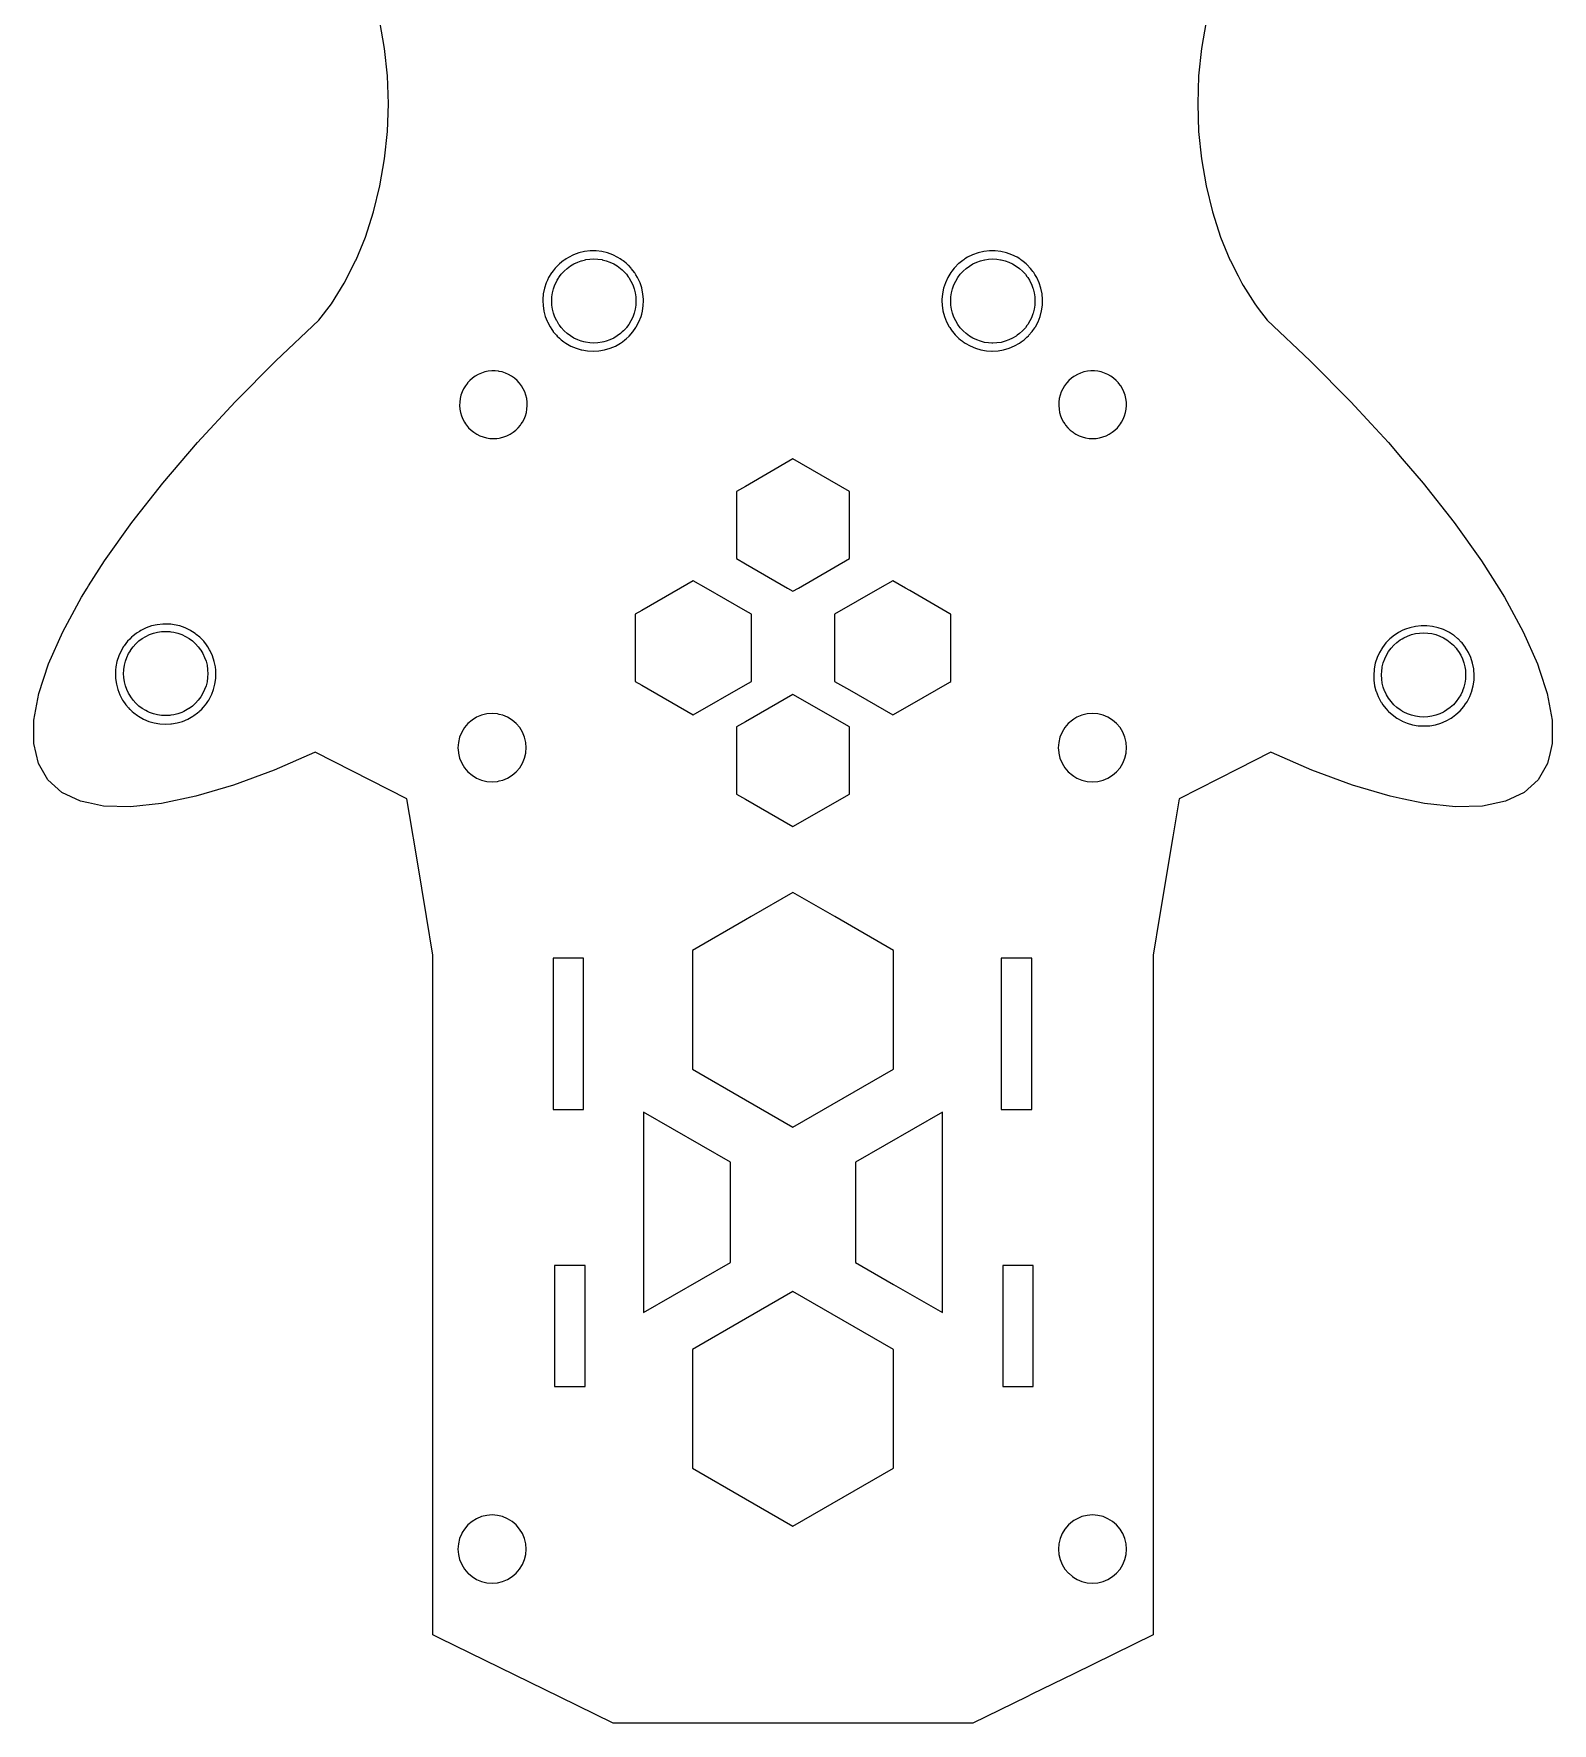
# Model space of a CAD drawing. Header units: millimetres. Extents: x 1 to 77, y 1 to 170.
# Drawn here: x 1 to 76.7, y 1.2 to 85.5 of the extents above; entities that cross this region are included whole.
import ezdxf

# ---------------------------------------------------------------- set-up
doc = ezdxf.new("R2010")
doc.units = ezdxf.units.MM

msp = doc.modelspace()

# ---------------------------------------------------------------- linework, layer by layer
msp.add_lwpolyline([(59.481, 86.089), (59.249, 84.747), (59.11, 83.377), (59.063, 81.995), (59.11, 80.611), (59.249, 79.241), (59.481, 77.899), (59.802, 76.595), (60.209, 75.343), (60.675, 74.213), (60.699, 74.156), (61.08, 73.411), (61.268, 73.044), (61.339, 72.93), (61.907, 72.019), (62.085, 71.783), (62.526, 71.202), (64.67, 69.175), (66.698, 67.128), (67.722, 66.022), (68.584, 65.089), (69.272, 64.286), (70.31, 63.073), (71.86, 61.105), (73.218, 59.199), (74.085, 57.829), (74.371, 57.376), (75.308, 55.655), (76.019, 54.048), (76.123, 53.734), (76.5, 52.575), (76.744, 51.248), (76.75, 50.079), (76.647, 49.637), (76.516, 49.083), (76.046, 48.265), (75.344, 47.634), (74.417, 47.199), (73.274, 46.961), (71.925, 46.925), (70.383, 47.088), (69.272, 47.322), (68.665, 47.45), (66.787, 48.01), (64.764, 48.759), (62.741, 49.637), (62.708, 49.652), (62.68, 49.637), (61.08, 48.821), (58.137, 47.319), (57.821, 45.422), (57.159, 41.446), (56.84, 39.529), (56.84, 5.617), (52.888, 3.685), (50.791, 2.66), (50.546, 2.54), (47.84, 1.217), (29.91, 1.217), (27.229, 2.529), (21.277, 5.439), (20.91, 5.617), (20.91, 39.529), (20.592, 41.446), (20.119, 44.277), (19.742, 46.543), (19.614, 47.319), (15.069, 49.637), (15.043, 49.652), (15.01, 49.637), (12.987, 48.759), (10.965, 48.01), (9.085, 47.45), (7.367, 47.088), (5.825, 46.925), (4.476, 46.961), (3.736, 47.115), (3.333, 47.199), (2.406, 47.634), (1.705, 48.265), (1.233, 49.083), (1, 50.079), (1.005, 51.248), (1.25, 52.575), (1.729, 54.048), (2.442, 55.655), (3.379, 57.376), (3.666, 57.829), (3.736, 57.941), (4.532, 59.199), (5.89, 61.105), (7.44, 63.073), (9.165, 65.089), (11.052, 67.128), (13.08, 69.175), (15.225, 71.202), (15.845, 72.019), (16.484, 73.044), (17.052, 74.156), (17.075, 74.213), (17.542, 75.343), (17.949, 76.595), (18.27, 77.899), (18.502, 79.241), (18.642, 80.611), (18.688, 81.995), (18.642, 83.377), (18.502, 84.747), (18.27, 86.089)])
msp.add_lwpolyline([(59.481, 86.089), (59.249, 84.747), (59.11, 83.377), (59.063, 81.995), (59.11, 80.611), (59.249, 79.241), (59.481, 77.899), (59.802, 76.595), (60.209, 75.343), (60.675, 74.213), (60.699, 74.156), (61.08, 73.411), (61.268, 73.044), (61.339, 72.93), (61.907, 72.019), (62.085, 71.783), (62.526, 71.202), (64.67, 69.175), (66.698, 67.128), (67.722, 66.022), (68.584, 65.089), (69.272, 64.286), (70.31, 63.073), (71.86, 61.105), (73.218, 59.199), (74.085, 57.829), (74.371, 57.376), (75.308, 55.655), (76.019, 54.048), (76.123, 53.734), (76.5, 52.575), (76.744, 51.248), (76.75, 50.079), (76.647, 49.637), (76.516, 49.083), (76.046, 48.265), (75.344, 47.634), (74.417, 47.199), (73.274, 46.961), (71.925, 46.925), (70.383, 47.088), (69.272, 47.322), (68.665, 47.45), (66.787, 48.01), (64.764, 48.759), (62.741, 49.637), (62.708, 49.652), (62.68, 49.637), (61.08, 48.821), (58.137, 47.319), (57.821, 45.422), (57.159, 41.446), (56.84, 39.529), (56.84, 5.617), (52.888, 3.685), (50.791, 2.66), (50.546, 2.54), (47.84, 1.217), (29.91, 1.217), (27.229, 2.529), (21.277, 5.439), (20.91, 5.617), (20.91, 39.529), (20.592, 41.446), (20.119, 44.277), (19.742, 46.543), (19.614, 47.319), (15.069, 49.637), (15.043, 49.652), (15.01, 49.637), (12.987, 48.759), (10.965, 48.01), (9.085, 47.45), (7.367, 47.088), (5.825, 46.925), (4.476, 46.961), (3.736, 47.115), (3.333, 47.199), (2.406, 47.634), (1.705, 48.265), (1.233, 49.083), (1, 50.079), (1.005, 51.248), (1.25, 52.575), (1.729, 54.048), (2.442, 55.655), (3.379, 57.376), (3.666, 57.829), (3.736, 57.941), (4.532, 59.199), (5.89, 61.105), (7.44, 63.073), (9.165, 65.089), (11.052, 67.128), (13.08, 69.175), (15.225, 71.202), (15.845, 72.019), (16.484, 73.044), (17.052, 74.156), (17.075, 74.213), (17.542, 75.343), (17.949, 76.595), (18.27, 77.899), (18.502, 79.241), (18.642, 80.611), (18.688, 81.995), (18.642, 83.377), (18.502, 84.747), (18.27, 86.089)])
for points in [[(26.84, 73.572), (26.833, 73.562), (26.684, 73.317), (26.627, 73.189), (26.566, 73.058), (26.478, 72.785), (26.42, 72.505), (26.396, 72.222), (26.398, 72.165), (26.405, 71.935), (26.444, 71.652), (26.518, 71.377), (26.61, 71.141), (26.622, 71.111), (26.755, 70.857), (26.84, 70.733), (26.914, 70.626), (26.917, 70.622), (27.072, 70.444), (27.105, 70.405), (27.229, 70.292), (27.248, 70.274), (27.315, 70.212), (27.445, 70.119), (27.448, 70.117), (27.548, 70.044), (27.798, 69.905), (28.062, 69.792), (28.312, 69.719), (28.336, 69.712), (28.62, 69.664), (28.906, 69.648), (29.192, 69.664), (29.475, 69.712), (29.751, 69.792), (30.014, 69.905), (30.262, 70.044), (30.277, 70.055), (30.362, 70.117), (30.494, 70.212), (30.546, 70.259), (30.706, 70.405), (30.893, 70.622), (31.04, 70.835), (31.056, 70.857), (31.189, 71.111), (31.293, 71.377), (31.326, 71.497), (31.365, 71.652), (31.407, 71.935), (31.414, 72.165), (31.415, 72.222), (31.39, 72.505), (31.332, 72.785), (31.326, 72.81), (31.246, 73.058), (31.126, 73.317), (31.04, 73.46), (30.978, 73.562), (30.971, 73.571), (30.824, 73.761), (30.803, 73.789), (30.678, 73.917), (30.654, 73.94), (30.603, 73.994), (30.546, 74.039), (30.466, 74.106), (30.402, 74.158), (30.382, 74.174), (30.36, 74.188), (30.319, 74.213), (30.255, 74.255), (30.14, 74.329), (29.881, 74.454), (29.613, 74.551), (29.333, 74.615), (29.049, 74.649), (28.762, 74.649), (28.478, 74.615), (28.197, 74.551), (27.927, 74.454), (27.671, 74.329), (27.557, 74.255), (27.49, 74.213), (27.43, 74.174), (27.229, 74.01), (27.208, 73.994), (27.008, 73.789), (26.907, 73.659)], [(26.84, 73.572), (26.833, 73.562), (26.684, 73.317), (26.627, 73.189), (26.566, 73.058), (26.478, 72.785), (26.42, 72.505), (26.396, 72.222), (26.398, 72.165), (26.405, 71.935), (26.444, 71.652), (26.518, 71.377), (26.61, 71.141), (26.622, 71.111), (26.755, 70.857), (26.84, 70.733), (26.914, 70.626), (26.917, 70.622), (27.072, 70.444), (27.105, 70.405), (27.229, 70.292), (27.248, 70.274), (27.315, 70.212), (27.445, 70.119), (27.448, 70.117), (27.548, 70.044), (27.798, 69.905), (28.062, 69.792), (28.312, 69.719), (28.336, 69.712), (28.62, 69.664), (28.906, 69.648), (29.192, 69.664), (29.475, 69.712), (29.751, 69.792), (30.014, 69.905), (30.262, 70.044), (30.277, 70.055), (30.362, 70.117), (30.494, 70.212), (30.546, 70.259), (30.706, 70.405), (30.893, 70.622), (31.04, 70.835), (31.056, 70.857), (31.189, 71.111), (31.293, 71.377), (31.326, 71.497), (31.365, 71.652), (31.407, 71.935), (31.414, 72.165), (31.415, 72.222), (31.39, 72.505), (31.332, 72.785), (31.326, 72.81), (31.246, 73.058), (31.126, 73.317), (31.04, 73.46), (30.978, 73.562), (30.971, 73.571), (30.824, 73.761), (30.803, 73.789), (30.678, 73.917), (30.654, 73.94), (30.603, 73.994), (30.546, 74.039), (30.466, 74.106), (30.402, 74.158), (30.382, 74.174), (30.36, 74.188), (30.319, 74.213), (30.255, 74.255), (30.14, 74.329), (29.881, 74.454), (29.613, 74.551), (29.333, 74.615), (29.049, 74.649), (28.762, 74.649), (28.478, 74.615), (28.197, 74.551), (27.927, 74.454), (27.671, 74.329), (27.557, 74.255), (27.49, 74.213), (27.43, 74.174), (27.229, 74.01), (27.208, 73.994), (27.008, 73.789), (26.907, 73.659)], [(27.194, 73.323), (27.229, 73.368), (27.317, 73.488), (27.455, 73.641), (27.608, 73.779), (27.773, 73.901), (27.949, 74.007), (28.135, 74.096), (28.312, 74.158), (28.33, 74.164), (28.523, 74.213), (28.53, 74.216), (28.733, 74.246), (28.94, 74.255), (29.145, 74.246), (29.349, 74.216), (29.358, 74.213), (29.551, 74.164), (29.744, 74.096), (29.93, 74.007), (30.107, 73.901), (30.109, 73.9), (30.271, 73.779), (30.36, 73.699), (30.424, 73.641), (30.46, 73.601), (30.546, 73.506), (30.564, 73.488), (30.657, 73.361), (30.686, 73.323), (30.792, 73.145), (30.881, 72.959), (30.949, 72.765), (31, 72.566), (31.031, 72.361), (31.039, 72.165), (31.04, 72.155), (31.031, 71.949), (31, 71.745), (30.949, 71.545), (30.881, 71.352), (30.792, 71.166), (30.686, 70.988), (30.564, 70.823), (30.546, 70.805), (30.424, 70.67), (30.36, 70.612), (30.271, 70.532), (30.107, 70.41), (29.93, 70.303), (29.744, 70.215), (29.551, 70.145), (29.438, 70.117), (29.349, 70.095), (29.145, 70.065), (28.94, 70.055), (28.733, 70.065), (28.53, 70.095), (28.441, 70.117), (28.33, 70.145), (28.312, 70.151), (28.135, 70.215), (27.949, 70.303), (27.773, 70.41), (27.608, 70.532), (27.455, 70.67), (27.317, 70.823), (27.229, 70.943), (27.194, 70.988), (27.102, 71.141), (27.088, 71.166), (27, 71.352), (26.93, 71.545), (26.88, 71.745), (26.85, 71.949), (26.84, 72.155), (26.84, 72.165), (26.843, 72.219), (26.85, 72.361), (26.88, 72.566), (26.93, 72.765), (27, 72.959), (27.088, 73.145), (27.114, 73.189), (27.172, 73.285)], [(27.194, 73.323), (27.229, 73.368), (27.317, 73.488), (27.455, 73.641), (27.608, 73.779), (27.773, 73.901), (27.949, 74.007), (28.135, 74.096), (28.312, 74.158), (28.33, 74.164), (28.523, 74.213), (28.53, 74.216), (28.733, 74.246), (28.94, 74.255), (29.145, 74.246), (29.349, 74.216), (29.358, 74.213), (29.551, 74.164), (29.744, 74.096), (29.93, 74.007), (30.107, 73.901), (30.109, 73.9), (30.271, 73.779), (30.36, 73.699), (30.424, 73.641), (30.46, 73.601), (30.546, 73.506), (30.564, 73.488), (30.657, 73.361), (30.686, 73.323), (30.792, 73.145), (30.881, 72.959), (30.949, 72.765), (31, 72.566), (31.031, 72.361), (31.039, 72.165), (31.04, 72.155), (31.031, 71.949), (31, 71.745), (30.949, 71.545), (30.881, 71.352), (30.792, 71.166), (30.686, 70.988), (30.564, 70.823), (30.546, 70.805), (30.424, 70.67), (30.36, 70.612), (30.271, 70.532), (30.107, 70.41), (29.93, 70.303), (29.744, 70.215), (29.551, 70.145), (29.438, 70.117), (29.349, 70.095), (29.145, 70.065), (28.94, 70.055), (28.733, 70.065), (28.53, 70.095), (28.441, 70.117), (28.33, 70.145), (28.312, 70.151), (28.135, 70.215), (27.949, 70.303), (27.773, 70.41), (27.608, 70.532), (27.455, 70.67), (27.317, 70.823), (27.229, 70.943), (27.194, 70.988), (27.102, 71.141), (27.088, 71.166), (27, 71.352), (26.93, 71.545), (26.88, 71.745), (26.85, 71.949), (26.84, 72.155), (26.84, 72.165), (26.843, 72.219), (26.85, 72.361), (26.88, 72.566), (26.93, 72.765), (27, 72.959), (27.088, 73.145), (27.114, 73.189), (27.172, 73.285)], [(50.943, 73.477), (50.888, 73.568), (50.873, 73.587), (50.84, 73.63), (50.791, 73.695), (50.723, 73.78), (50.713, 73.794), (50.553, 73.958), (50.546, 73.966), (50.513, 73.999), (50.36, 74.123), (50.292, 74.18), (50.24, 74.213), (50.183, 74.25), (50.05, 74.334), (49.793, 74.461), (49.523, 74.556), (49.244, 74.621), (48.959, 74.654), (48.672, 74.654), (48.387, 74.621), (48.109, 74.556), (47.838, 74.461), (47.581, 74.334), (47.45, 74.25), (47.392, 74.213), (47.34, 74.18), (47.144, 74.021), (47.118, 73.999), (46.966, 73.843), (46.918, 73.794), (46.801, 73.644), (46.744, 73.569), (46.743, 73.568), (46.693, 73.485), (46.596, 73.324), (46.476, 73.063), (46.388, 72.792), (46.33, 72.511), (46.305, 72.227), (46.308, 72.165), (46.314, 71.942), (46.354, 71.658), (46.427, 71.382), (46.531, 71.116), (46.664, 70.863), (46.693, 70.823), (46.743, 70.75), (46.744, 70.748), (46.816, 70.642), (46.827, 70.627), (46.972, 70.462), (47.015, 70.411), (47.155, 70.284), (47.225, 70.218), (47.331, 70.142), (47.366, 70.117), (47.458, 70.05), (47.708, 69.911), (47.972, 69.799), (48.247, 69.719), (48.529, 69.669), (48.792, 69.654), (48.816, 69.653), (49.103, 69.669), (49.383, 69.719), (49.659, 69.799), (49.924, 69.911), (50.173, 70.05), (50.265, 70.117), (50.405, 70.218), (50.546, 70.347), (50.616, 70.411), (50.645, 70.444), (50.791, 70.61), (50.804, 70.627), (50.84, 70.68), (50.936, 70.82), (50.943, 70.83), (50.965, 70.863), (51.1, 71.116), (51.204, 71.382), (51.277, 71.658), (51.317, 71.942), (51.323, 72.165), (51.326, 72.227), (51.302, 72.511), (51.244, 72.792), (51.156, 73.063), (51.036, 73.324)], [(50.943, 73.477), (50.888, 73.568), (50.873, 73.587), (50.84, 73.63), (50.791, 73.695), (50.723, 73.78), (50.713, 73.794), (50.553, 73.958), (50.546, 73.966), (50.513, 73.999), (50.36, 74.123), (50.292, 74.18), (50.24, 74.213), (50.183, 74.25), (50.05, 74.334), (49.793, 74.461), (49.523, 74.556), (49.244, 74.621), (48.959, 74.654), (48.672, 74.654), (48.387, 74.621), (48.109, 74.556), (47.838, 74.461), (47.581, 74.334), (47.45, 74.25), (47.392, 74.213), (47.34, 74.18), (47.144, 74.021), (47.118, 73.999), (46.966, 73.843), (46.918, 73.794), (46.801, 73.644), (46.744, 73.569), (46.743, 73.568), (46.693, 73.485), (46.596, 73.324), (46.476, 73.063), (46.388, 72.792), (46.33, 72.511), (46.305, 72.227), (46.308, 72.165), (46.314, 71.942), (46.354, 71.658), (46.427, 71.382), (46.531, 71.116), (46.664, 70.863), (46.693, 70.823), (46.743, 70.75), (46.744, 70.748), (46.816, 70.642), (46.827, 70.627), (46.972, 70.462), (47.015, 70.411), (47.155, 70.284), (47.225, 70.218), (47.331, 70.142), (47.366, 70.117), (47.458, 70.05), (47.708, 69.911), (47.972, 69.799), (48.247, 69.719), (48.529, 69.669), (48.792, 69.654), (48.816, 69.653), (49.103, 69.669), (49.383, 69.719), (49.659, 69.799), (49.924, 69.911), (50.173, 70.05), (50.265, 70.117), (50.405, 70.218), (50.546, 70.347), (50.616, 70.411), (50.645, 70.444), (50.791, 70.61), (50.804, 70.627), (50.84, 70.68), (50.936, 70.82), (50.943, 70.83), (50.965, 70.863), (51.1, 71.116), (51.204, 71.382), (51.277, 71.658), (51.317, 71.942), (51.323, 72.165), (51.326, 72.227), (51.302, 72.511), (51.244, 72.792), (51.156, 73.063), (51.036, 73.324)], [(50.934, 72.356), (50.942, 72.165), (50.943, 72.15), (50.934, 71.946), (50.903, 71.742), (50.852, 71.541), (50.84, 71.505), (50.791, 71.367), (50.783, 71.348), (50.695, 71.161), (50.589, 70.984), (50.546, 70.926), (50.466, 70.819), (50.327, 70.666), (50.175, 70.528), (50.064, 70.444), (50.011, 70.404), (49.833, 70.298), (49.646, 70.211), (49.454, 70.141), (49.357, 70.117), (49.252, 70.091), (49.048, 70.061), (48.843, 70.05), (48.792, 70.052), (48.636, 70.061), (48.432, 70.091), (48.329, 70.117), (48.233, 70.141), (48.039, 70.211), (47.853, 70.298), (47.676, 70.404), (47.511, 70.528), (47.358, 70.666), (47.22, 70.819), (47.097, 70.984), (46.991, 71.161), (46.903, 71.348), (46.834, 71.541), (46.783, 71.742), (46.753, 71.946), (46.744, 72.129), (46.743, 72.15), (46.743, 72.165), (46.744, 72.171), (46.753, 72.356), (46.783, 72.561), (46.834, 72.76), (46.903, 72.955), (46.991, 73.141), (47.097, 73.317), (47.22, 73.484), (47.358, 73.635), (47.511, 73.775), (47.676, 73.896), (47.853, 74.002), (48.039, 74.09), (48.233, 74.161), (48.432, 74.21), (48.453, 74.213), (48.636, 74.24), (48.843, 74.25), (49.048, 74.24), (49.233, 74.213), (49.252, 74.21), (49.454, 74.161), (49.646, 74.09), (49.833, 74.002), (50.011, 73.896), (50.175, 73.775), (50.327, 73.635), (50.466, 73.484), (50.546, 73.375), (50.589, 73.317), (50.666, 73.189), (50.695, 73.141), (50.783, 72.955), (50.791, 72.935), (50.84, 72.796), (50.852, 72.76), (50.903, 72.561)], [(50.934, 72.356), (50.942, 72.165), (50.943, 72.15), (50.934, 71.946), (50.903, 71.742), (50.852, 71.541), (50.84, 71.505), (50.791, 71.367), (50.783, 71.348), (50.695, 71.161), (50.589, 70.984), (50.546, 70.926), (50.466, 70.819), (50.327, 70.666), (50.175, 70.528), (50.064, 70.444), (50.011, 70.404), (49.833, 70.298), (49.646, 70.211), (49.454, 70.141), (49.357, 70.117), (49.252, 70.091), (49.048, 70.061), (48.843, 70.05), (48.792, 70.052), (48.636, 70.061), (48.432, 70.091), (48.329, 70.117), (48.233, 70.141), (48.039, 70.211), (47.853, 70.298), (47.676, 70.404), (47.511, 70.528), (47.358, 70.666), (47.22, 70.819), (47.097, 70.984), (46.991, 71.161), (46.903, 71.348), (46.834, 71.541), (46.783, 71.742), (46.753, 71.946), (46.744, 72.129), (46.743, 72.15), (46.743, 72.165), (46.744, 72.171), (46.753, 72.356), (46.783, 72.561), (46.834, 72.76), (46.903, 72.955), (46.991, 73.141), (47.097, 73.317), (47.22, 73.484), (47.358, 73.635), (47.511, 73.775), (47.676, 73.896), (47.853, 74.002), (48.039, 74.09), (48.233, 74.161), (48.432, 74.21), (48.453, 74.213), (48.636, 74.24), (48.843, 74.25), (49.048, 74.24), (49.233, 74.213), (49.252, 74.21), (49.454, 74.161), (49.646, 74.09), (49.833, 74.002), (50.011, 73.896), (50.175, 73.775), (50.327, 73.635), (50.466, 73.484), (50.546, 73.375), (50.589, 73.317), (50.666, 73.189), (50.695, 73.141), (50.783, 72.955), (50.791, 72.935), (50.84, 72.796), (50.852, 72.76), (50.903, 72.561)], [(24.36, 68.613), (24.216, 68.641), (24.19, 68.647), (24.016, 68.665), (23.843, 68.665), (23.671, 68.647), (23.5, 68.613), (23.334, 68.559), (23.174, 68.49), (23.024, 68.404), (22.882, 68.304), (22.751, 68.188), (22.641, 68.069), (22.634, 68.061), (22.53, 67.922), (22.44, 67.773), (22.366, 67.615), (22.309, 67.451), (22.269, 67.283), (22.247, 67.109), (22.242, 66.937), (22.255, 66.762), (22.287, 66.591), (22.335, 66.424), (22.401, 66.263), (22.483, 66.11), (22.543, 66.022), (22.581, 65.967), (22.691, 65.833), (22.815, 65.712), (22.953, 65.603), (23.099, 65.51), (23.254, 65.432), (23.417, 65.371), (23.585, 65.326), (23.756, 65.301), (23.93, 65.291), (24.105, 65.301), (24.216, 65.318), (24.276, 65.326), (24.444, 65.371), (24.606, 65.432), (24.762, 65.51), (24.908, 65.603), (25.044, 65.712), (25.169, 65.833), (25.28, 65.967), (25.317, 66.022), (25.378, 66.11), (25.459, 66.263), (25.525, 66.424), (25.574, 66.591), (25.604, 66.762), (25.618, 66.937), (25.614, 67.109), (25.592, 67.283), (25.552, 67.451), (25.494, 67.615), (25.421, 67.773), (25.331, 67.922), (25.226, 68.061), (25.219, 68.069), (25.108, 68.188), (24.978, 68.304), (24.836, 68.404), (24.685, 68.49), (24.526, 68.559)], [(24.36, 68.613), (24.216, 68.641), (24.19, 68.647), (24.016, 68.665), (23.843, 68.665), (23.671, 68.647), (23.5, 68.613), (23.334, 68.559), (23.174, 68.49), (23.024, 68.404), (22.882, 68.304), (22.751, 68.188), (22.641, 68.069), (22.634, 68.061), (22.53, 67.922), (22.44, 67.773), (22.366, 67.615), (22.309, 67.451), (22.269, 67.283), (22.247, 67.109), (22.242, 66.937), (22.255, 66.762), (22.287, 66.591), (22.335, 66.424), (22.401, 66.263), (22.483, 66.11), (22.543, 66.022), (22.581, 65.967), (22.691, 65.833), (22.815, 65.712), (22.953, 65.603), (23.099, 65.51), (23.254, 65.432), (23.417, 65.371), (23.585, 65.326), (23.756, 65.301), (23.93, 65.291), (24.105, 65.301), (24.216, 65.318), (24.276, 65.326), (24.444, 65.371), (24.606, 65.432), (24.762, 65.51), (24.908, 65.603), (25.044, 65.712), (25.169, 65.833), (25.28, 65.967), (25.317, 66.022), (25.378, 66.11), (25.459, 66.263), (25.525, 66.424), (25.574, 66.591), (25.604, 66.762), (25.618, 66.937), (25.614, 67.109), (25.592, 67.283), (25.552, 67.451), (25.494, 67.615), (25.421, 67.773), (25.331, 67.922), (25.226, 68.061), (25.219, 68.069), (25.108, 68.188), (24.978, 68.304), (24.836, 68.404), (24.685, 68.49), (24.526, 68.559)], [(53.391, 68.613), (53.225, 68.559), (53.065, 68.49), (52.915, 68.404), (52.888, 68.385), (52.773, 68.304), (52.643, 68.188), (52.531, 68.069), (52.524, 68.061), (52.421, 67.922), (52.331, 67.773), (52.257, 67.615), (52.2, 67.451), (52.16, 67.283), (52.137, 67.109), (52.132, 66.937), (52.146, 66.762), (52.178, 66.591), (52.226, 66.424), (52.292, 66.263), (52.372, 66.11), (52.433, 66.022), (52.47, 65.967), (52.582, 65.833), (52.706, 65.712), (52.844, 65.603), (52.888, 65.575), (52.988, 65.51), (53.145, 65.432), (53.306, 65.371), (53.475, 65.326), (53.647, 65.301), (53.821, 65.291), (53.994, 65.301), (54.167, 65.326), (54.335, 65.371), (54.497, 65.432), (54.652, 65.51), (54.799, 65.603), (54.936, 65.712), (55.059, 65.833), (55.171, 65.967), (55.208, 66.022), (55.268, 66.11), (55.35, 66.263), (55.416, 66.424), (55.465, 66.591), (55.495, 66.762), (55.509, 66.937), (55.505, 67.109), (55.482, 67.283), (55.443, 67.451), (55.385, 67.615), (55.31, 67.773), (55.222, 67.922), (55.117, 68.061), (55.109, 68.069), (54.999, 68.188), (54.869, 68.304), (54.727, 68.404), (54.576, 68.49), (54.416, 68.559), (54.251, 68.613), (54.081, 68.647), (53.908, 68.665), (53.734, 68.665), (53.561, 68.647)], [(53.391, 68.613), (53.225, 68.559), (53.065, 68.49), (52.915, 68.404), (52.888, 68.385), (52.773, 68.304), (52.643, 68.188), (52.531, 68.069), (52.524, 68.061), (52.421, 67.922), (52.331, 67.773), (52.257, 67.615), (52.2, 67.451), (52.16, 67.283), (52.137, 67.109), (52.132, 66.937), (52.146, 66.762), (52.178, 66.591), (52.226, 66.424), (52.292, 66.263), (52.372, 66.11), (52.433, 66.022), (52.47, 65.967), (52.582, 65.833), (52.706, 65.712), (52.844, 65.603), (52.888, 65.575), (52.988, 65.51), (53.145, 65.432), (53.306, 65.371), (53.475, 65.326), (53.647, 65.301), (53.821, 65.291), (53.994, 65.301), (54.167, 65.326), (54.335, 65.371), (54.497, 65.432), (54.652, 65.51), (54.799, 65.603), (54.936, 65.712), (55.059, 65.833), (55.171, 65.967), (55.208, 66.022), (55.268, 66.11), (55.35, 66.263), (55.416, 66.424), (55.465, 66.591), (55.495, 66.762), (55.509, 66.937), (55.505, 67.109), (55.482, 67.283), (55.443, 67.451), (55.385, 67.615), (55.31, 67.773), (55.222, 67.922), (55.117, 68.061), (55.109, 68.069), (54.999, 68.188), (54.869, 68.304), (54.727, 68.404), (54.576, 68.49), (54.416, 68.559), (54.251, 68.613), (54.081, 68.647), (53.908, 68.665), (53.734, 68.665), (53.561, 68.647)], [(36.504, 59.043), (38.607, 57.829), (38.874, 57.675), (39.143, 57.829), (41.693, 59.301), (41.693, 62.647), (38.874, 64.273), (36.504, 62.905), (36.056, 62.647), (36.056, 59.301)], [(36.504, 59.043), (38.607, 57.829), (38.874, 57.675), (39.143, 57.829), (41.693, 59.301), (41.693, 62.647), (38.874, 64.273), (36.504, 62.905), (36.056, 62.647), (36.056, 59.301)], [(36.799, 56.525), (36.504, 56.695), (34.538, 57.829), (33.901, 58.197), (33.263, 57.829), (31.326, 56.71), (31.003, 56.525), (31.003, 53.18), (31.326, 52.994), (33.901, 51.507), (36.504, 53.009), (36.799, 53.18)], [(36.799, 56.525), (36.504, 56.695), (34.538, 57.829), (33.901, 58.197), (33.263, 57.829), (31.326, 56.71), (31.003, 56.525), (31.003, 53.18), (31.326, 52.994), (33.901, 51.507), (36.504, 53.009), (36.799, 53.18)], [(44.697, 51.995), (46.693, 53.148), (46.747, 53.18), (46.747, 56.525), (46.693, 56.556), (44.697, 57.708), (44.486, 57.829), (43.849, 58.197), (43.211, 57.829), (40.951, 56.525), (40.951, 53.18), (41.693, 52.751), (43.849, 51.507)], [(44.697, 51.995), (46.693, 53.148), (46.747, 53.18), (46.747, 56.525), (46.693, 56.556), (44.697, 57.708), (44.486, 57.829), (43.849, 58.197), (43.211, 57.829), (40.951, 56.525), (40.951, 53.18), (41.693, 52.751), (43.849, 51.507)], [(9.682, 54.908), (9.653, 54.955), (9.612, 55.007), (9.478, 55.181), (9.463, 55.197), (9.296, 55.368), (9.278, 55.386), (9.107, 55.525), (9.056, 55.568), (8.921, 55.653), (8.888, 55.674), (8.815, 55.721), (8.693, 55.782), (8.558, 55.848), (8.288, 55.943), (8.008, 56.009), (7.831, 56.028), (7.723, 56.042), (7.437, 56.042), (7.152, 56.009), (6.872, 55.943), (6.602, 55.848), (6.467, 55.782), (6.344, 55.721), (6.271, 55.674), (6.164, 55.605), (6.103, 55.568), (5.957, 55.448), (5.881, 55.386), (5.784, 55.287), (5.784, 55.286), (5.682, 55.181), (5.507, 54.955), (5.482, 54.913), (5.359, 54.711), (5.241, 54.45), (5.151, 54.179), (5.095, 53.898), (5.079, 53.734), (5.07, 53.614), (5.078, 53.329), (5.119, 53.045), (5.192, 52.769), (5.296, 52.503), (5.429, 52.251), (5.482, 52.174), (5.555, 52.066), (5.591, 52.014), (5.72, 51.865), (5.779, 51.799), (5.784, 51.793), (5.902, 51.686), (5.99, 51.605), (6.171, 51.474), (6.222, 51.438), (6.473, 51.297), (6.736, 51.186), (7.011, 51.106), (7.294, 51.057), (7.581, 51.04), (7.831, 51.055), (7.866, 51.057), (8.148, 51.106), (8.424, 51.186), (8.689, 51.297), (8.937, 51.438), (8.988, 51.474), (9.169, 51.605), (9.256, 51.686), (9.277, 51.704), (9.38, 51.799), (9.451, 51.879), (9.568, 52.014), (9.61, 52.076), (9.682, 52.181), (9.73, 52.251), (9.864, 52.503), (9.881, 52.544), (9.967, 52.769), (10.04, 53.045), (10.082, 53.329), (10.09, 53.614), (10.079, 53.734), (10.065, 53.898), (10.007, 54.179), (9.921, 54.45), (9.801, 54.711), (9.773, 54.758)], [(9.682, 54.908), (9.653, 54.955), (9.612, 55.007), (9.478, 55.181), (9.463, 55.197), (9.296, 55.368), (9.278, 55.386), (9.107, 55.525), (9.056, 55.568), (8.921, 55.653), (8.888, 55.674), (8.815, 55.721), (8.693, 55.782), (8.558, 55.848), (8.288, 55.943), (8.008, 56.009), (7.831, 56.028), (7.723, 56.042), (7.437, 56.042), (7.152, 56.009), (6.872, 55.943), (6.602, 55.848), (6.467, 55.782), (6.344, 55.721), (6.271, 55.674), (6.164, 55.605), (6.103, 55.568), (5.957, 55.448), (5.881, 55.386), (5.784, 55.287), (5.784, 55.286), (5.682, 55.181), (5.507, 54.955), (5.482, 54.913), (5.359, 54.711), (5.241, 54.45), (5.151, 54.179), (5.095, 53.898), (5.079, 53.734), (5.07, 53.614), (5.078, 53.329), (5.119, 53.045), (5.192, 52.769), (5.296, 52.503), (5.429, 52.251), (5.482, 52.174), (5.555, 52.066), (5.591, 52.014), (5.72, 51.865), (5.779, 51.799), (5.784, 51.793), (5.902, 51.686), (5.99, 51.605), (6.171, 51.474), (6.222, 51.438), (6.473, 51.297), (6.736, 51.186), (7.011, 51.106), (7.294, 51.057), (7.581, 51.04), (7.831, 51.055), (7.866, 51.057), (8.148, 51.106), (8.424, 51.186), (8.689, 51.297), (8.937, 51.438), (8.988, 51.474), (9.169, 51.605), (9.256, 51.686), (9.277, 51.704), (9.38, 51.799), (9.451, 51.879), (9.568, 52.014), (9.61, 52.076), (9.682, 52.181), (9.73, 52.251), (9.864, 52.503), (9.881, 52.544), (9.967, 52.769), (10.04, 53.045), (10.082, 53.329), (10.09, 53.614), (10.079, 53.734), (10.065, 53.898), (10.007, 54.179), (9.921, 54.45), (9.801, 54.711), (9.773, 54.758)], [(8.192, 55.583), (8.385, 55.514), (8.571, 55.426), (8.749, 55.32), (8.915, 55.197), (9.067, 55.059), (9.207, 54.907), (9.316, 54.758), (9.328, 54.74), (9.434, 54.565), (9.522, 54.378), (9.593, 54.183), (9.642, 53.983), (9.672, 53.781), (9.674, 53.734), (9.682, 53.574), (9.672, 53.369), (9.642, 53.165), (9.593, 52.965), (9.522, 52.771), (9.434, 52.585), (9.328, 52.407), (9.207, 52.241), (9.067, 52.09), (8.915, 51.951), (8.749, 51.828), (8.734, 51.82), (8.571, 51.722), (8.494, 51.686), (8.385, 51.635), (8.192, 51.565), (7.993, 51.514), (7.831, 51.49), (7.789, 51.485), (7.582, 51.474), (7.377, 51.485), (7.173, 51.514), (6.973, 51.565), (6.779, 51.635), (6.671, 51.686), (6.593, 51.722), (6.415, 51.828), (6.249, 51.951), (6.096, 52.09), (5.959, 52.241), (5.836, 52.407), (5.784, 52.494), (5.73, 52.585), (5.642, 52.771), (5.573, 52.965), (5.523, 53.165), (5.491, 53.369), (5.482, 53.574), (5.49, 53.734), (5.491, 53.781), (5.523, 53.983), (5.573, 54.183), (5.642, 54.378), (5.73, 54.565), (5.784, 54.654), (5.836, 54.74), (5.848, 54.758), (5.959, 54.907), (6.096, 55.059), (6.249, 55.197), (6.415, 55.32), (6.593, 55.426), (6.779, 55.514), (6.973, 55.583), (7.173, 55.633), (7.377, 55.664), (7.582, 55.674), (7.789, 55.664), (7.831, 55.658), (7.845, 55.656), (7.993, 55.633)], [(8.192, 55.583), (8.385, 55.514), (8.571, 55.426), (8.749, 55.32), (8.915, 55.197), (9.067, 55.059), (9.207, 54.907), (9.316, 54.758), (9.328, 54.74), (9.434, 54.565), (9.522, 54.378), (9.593, 54.183), (9.642, 53.983), (9.672, 53.781), (9.674, 53.734), (9.682, 53.574), (9.672, 53.369), (9.642, 53.165), (9.593, 52.965), (9.522, 52.771), (9.434, 52.585), (9.328, 52.407), (9.207, 52.241), (9.067, 52.09), (8.915, 51.951), (8.749, 51.828), (8.734, 51.82), (8.571, 51.722), (8.494, 51.686), (8.385, 51.635), (8.192, 51.565), (7.993, 51.514), (7.831, 51.49), (7.789, 51.485), (7.582, 51.474), (7.377, 51.485), (7.173, 51.514), (6.973, 51.565), (6.779, 51.635), (6.671, 51.686), (6.593, 51.722), (6.415, 51.828), (6.249, 51.951), (6.096, 52.09), (5.959, 52.241), (5.836, 52.407), (5.784, 52.494), (5.73, 52.585), (5.642, 52.771), (5.573, 52.965), (5.523, 53.165), (5.491, 53.369), (5.482, 53.574), (5.49, 53.734), (5.491, 53.781), (5.523, 53.983), (5.573, 54.183), (5.642, 54.378), (5.73, 54.565), (5.784, 54.654), (5.836, 54.74), (5.848, 54.758), (5.959, 54.907), (6.096, 55.059), (6.249, 55.197), (6.415, 55.32), (6.593, 55.426), (6.779, 55.514), (6.973, 55.583), (7.173, 55.633), (7.377, 55.664), (7.582, 55.674), (7.789, 55.664), (7.831, 55.658), (7.845, 55.656), (7.993, 55.633)], [(71.643, 55.601), (71.588, 55.637), (71.33, 55.762), (71.32, 55.766), (71.276, 55.782), (71.06, 55.859), (70.782, 55.923), (70.496, 55.956), (70.21, 55.956), (69.924, 55.923), (69.645, 55.859), (69.428, 55.782), (69.375, 55.762), (69.272, 55.711), (69.118, 55.637), (69.063, 55.601), (68.877, 55.482), (68.655, 55.302), (68.456, 55.097), (68.281, 54.871), (68.234, 54.792), (68.211, 54.758), (68.132, 54.625), (68.013, 54.365), (67.923, 54.094), (67.867, 53.814), (67.86, 53.734), (67.844, 53.53), (67.851, 53.243), (67.892, 52.961), (67.958, 52.71), (67.965, 52.684), (68.069, 52.418), (68.202, 52.166), (68.234, 52.12), (68.305, 52.015), (68.364, 51.93), (68.461, 51.817), (68.552, 51.714), (68.582, 51.686), (68.763, 51.521), (68.996, 51.352), (69.245, 51.212), (69.272, 51.2), (69.51, 51.1), (69.784, 51.02), (70.066, 50.971), (70.353, 50.955), (70.639, 50.971), (70.922, 51.02), (71.196, 51.1), (71.461, 51.212), (71.71, 51.352), (71.778, 51.401), (71.942, 51.521), (72.154, 51.714), (72.342, 51.93), (72.432, 52.064), (72.503, 52.166), (72.636, 52.418), (72.741, 52.684), (72.748, 52.71), (72.814, 52.961), (72.856, 53.243), (72.862, 53.53), (72.844, 53.734), (72.838, 53.814), (72.781, 54.094), (72.693, 54.365), (72.574, 54.625), (72.494, 54.758), (72.432, 54.858), (72.426, 54.871), (72.251, 55.097), (72.213, 55.135), (72.051, 55.302), (72.044, 55.307), (71.857, 55.461), (71.829, 55.482), (71.668, 55.586)], [(71.643, 55.601), (71.588, 55.637), (71.33, 55.762), (71.32, 55.766), (71.276, 55.782), (71.06, 55.859), (70.782, 55.923), (70.496, 55.956), (70.21, 55.956), (69.924, 55.923), (69.645, 55.859), (69.428, 55.782), (69.375, 55.762), (69.272, 55.711), (69.118, 55.637), (69.063, 55.601), (68.877, 55.482), (68.655, 55.302), (68.456, 55.097), (68.281, 54.871), (68.234, 54.792), (68.211, 54.758), (68.132, 54.625), (68.013, 54.365), (67.923, 54.094), (67.867, 53.814), (67.86, 53.734), (67.844, 53.53), (67.851, 53.243), (67.892, 52.961), (67.958, 52.71), (67.965, 52.684), (68.069, 52.418), (68.202, 52.166), (68.234, 52.12), (68.305, 52.015), (68.364, 51.93), (68.461, 51.817), (68.552, 51.714), (68.582, 51.686), (68.763, 51.521), (68.996, 51.352), (69.245, 51.212), (69.272, 51.2), (69.51, 51.1), (69.784, 51.02), (70.066, 50.971), (70.353, 50.955), (70.639, 50.971), (70.922, 51.02), (71.196, 51.1), (71.461, 51.212), (71.71, 51.352), (71.778, 51.401), (71.942, 51.521), (72.154, 51.714), (72.342, 51.93), (72.432, 52.064), (72.503, 52.166), (72.636, 52.418), (72.741, 52.684), (72.748, 52.71), (72.814, 52.961), (72.856, 53.243), (72.862, 53.53), (72.844, 53.734), (72.838, 53.814), (72.781, 54.094), (72.693, 54.365), (72.574, 54.625), (72.494, 54.758), (72.432, 54.858), (72.426, 54.871), (72.251, 55.097), (72.213, 55.135), (72.051, 55.302), (72.044, 55.307), (71.857, 55.461), (71.829, 55.482), (71.668, 55.586)], [(72.393, 53.911), (72.419, 53.734), (72.423, 53.708), (72.432, 53.501), (72.423, 53.296), (72.393, 53.093), (72.343, 52.892), (72.277, 52.71), (72.273, 52.699), (72.184, 52.512), (72.08, 52.335), (71.956, 52.17), (71.818, 52.017), (71.665, 51.879), (71.499, 51.755), (71.384, 51.686), (71.323, 51.649), (71.32, 51.647), (71.137, 51.562), (70.943, 51.492), (70.743, 51.442), (70.539, 51.412), (70.332, 51.401), (70.127, 51.412), (69.923, 51.442), (69.725, 51.492), (69.53, 51.562), (69.343, 51.649), (69.282, 51.686), (69.272, 51.692), (69.167, 51.755), (69.001, 51.879), (68.848, 52.017), (68.711, 52.17), (68.586, 52.335), (68.482, 52.512), (68.393, 52.699), (68.389, 52.71), (68.324, 52.892), (68.273, 53.093), (68.243, 53.296), (68.234, 53.501), (68.243, 53.708), (68.247, 53.734), (68.26, 53.821), (68.273, 53.911), (68.324, 54.111), (68.393, 54.306), (68.482, 54.492), (68.586, 54.668), (68.652, 54.758), (68.711, 54.835), (68.848, 54.986), (69.001, 55.126), (69.167, 55.247), (69.272, 55.31), (69.343, 55.353), (69.53, 55.441), (69.725, 55.511), (69.923, 55.561), (70.127, 55.591), (70.332, 55.601), (70.539, 55.591), (70.743, 55.561), (70.943, 55.511), (71.137, 55.441), (71.32, 55.354), (71.323, 55.353), (71.499, 55.247), (71.665, 55.126), (71.818, 54.986), (71.956, 54.835), (72.014, 54.758), (72.08, 54.668), (72.184, 54.492), (72.273, 54.306), (72.343, 54.111)], [(72.393, 53.911), (72.419, 53.734), (72.423, 53.708), (72.432, 53.501), (72.423, 53.296), (72.393, 53.093), (72.343, 52.892), (72.277, 52.71), (72.273, 52.699), (72.184, 52.512), (72.08, 52.335), (71.956, 52.17), (71.818, 52.017), (71.665, 51.879), (71.499, 51.755), (71.384, 51.686), (71.323, 51.649), (71.32, 51.647), (71.137, 51.562), (70.943, 51.492), (70.743, 51.442), (70.539, 51.412), (70.332, 51.401), (70.127, 51.412), (69.923, 51.442), (69.725, 51.492), (69.53, 51.562), (69.343, 51.649), (69.282, 51.686), (69.272, 51.692), (69.167, 51.755), (69.001, 51.879), (68.848, 52.017), (68.711, 52.17), (68.586, 52.335), (68.482, 52.512), (68.393, 52.699), (68.389, 52.71), (68.324, 52.892), (68.273, 53.093), (68.243, 53.296), (68.234, 53.501), (68.243, 53.708), (68.247, 53.734), (68.26, 53.821), (68.273, 53.911), (68.324, 54.111), (68.393, 54.306), (68.482, 54.492), (68.586, 54.668), (68.652, 54.758), (68.711, 54.835), (68.848, 54.986), (69.001, 55.126), (69.167, 55.247), (69.272, 55.31), (69.343, 55.353), (69.53, 55.441), (69.725, 55.511), (69.923, 55.561), (70.127, 55.591), (70.332, 55.601), (70.539, 55.591), (70.743, 55.561), (70.943, 55.511), (71.137, 55.441), (71.32, 55.354), (71.323, 55.353), (71.499, 55.247), (71.665, 55.126), (71.818, 54.986), (71.956, 54.835), (72.014, 54.758), (72.08, 54.668), (72.184, 54.492), (72.273, 54.306), (72.343, 54.111)], [(41.693, 50.906), (38.874, 52.534), (36.504, 51.165), (36.056, 50.906), (36.056, 47.562), (36.504, 47.304), (38.874, 45.936), (41.693, 47.562)], [(41.693, 50.906), (38.874, 52.534), (36.504, 51.165), (36.056, 50.906), (36.056, 47.562), (36.504, 47.304), (38.874, 45.936), (41.693, 47.562)], [(25.548, 50.14), (25.485, 50.399), (25.382, 50.647), (25.243, 50.874), (25.069, 51.077), (24.865, 51.251), (24.638, 51.39), (24.393, 51.492), (24.216, 51.535), (24.132, 51.555), (23.865, 51.576), (23.599, 51.555), (23.338, 51.492), (23.093, 51.39), (22.864, 51.251), (22.662, 51.077), (22.488, 50.874), (22.349, 50.647), (22.246, 50.399), (22.184, 50.14), (22.163, 49.874), (22.182, 49.637), (22.184, 49.608), (22.246, 49.348), (22.349, 49.101), (22.488, 48.872), (22.662, 48.669), (22.864, 48.496), (23.093, 48.357), (23.338, 48.255), (23.599, 48.193), (23.865, 48.172), (24.132, 48.193), (24.216, 48.212), (24.393, 48.255), (24.638, 48.357), (24.865, 48.496), (25.069, 48.669), (25.243, 48.872), (25.382, 49.101), (25.485, 49.348), (25.548, 49.608), (25.549, 49.637), (25.568, 49.874)], [(25.548, 50.14), (25.485, 50.399), (25.382, 50.647), (25.243, 50.874), (25.069, 51.077), (24.865, 51.251), (24.638, 51.39), (24.393, 51.492), (24.216, 51.535), (24.132, 51.555), (23.865, 51.576), (23.599, 51.555), (23.338, 51.492), (23.093, 51.39), (22.864, 51.251), (22.662, 51.077), (22.488, 50.874), (22.349, 50.647), (22.246, 50.399), (22.184, 50.14), (22.163, 49.874), (22.182, 49.637), (22.184, 49.608), (22.246, 49.348), (22.349, 49.101), (22.488, 48.872), (22.662, 48.669), (22.864, 48.496), (23.093, 48.357), (23.338, 48.255), (23.599, 48.193), (23.865, 48.172), (24.132, 48.193), (24.216, 48.212), (24.393, 48.255), (24.638, 48.357), (24.865, 48.496), (25.069, 48.669), (25.243, 48.872), (25.382, 49.101), (25.485, 49.348), (25.548, 49.608), (25.549, 49.637), (25.568, 49.874)], [(55.433, 50.399), (55.331, 50.647), (55.19, 50.874), (55.018, 51.077), (54.816, 51.251), (54.587, 51.39), (54.34, 51.492), (54.08, 51.555), (53.814, 51.576), (53.548, 51.555), (53.287, 51.492), (53.041, 51.39), (52.888, 51.296), (52.813, 51.251), (52.609, 51.077), (52.437, 50.874), (52.297, 50.647), (52.194, 50.399), (52.132, 50.14), (52.111, 49.874), (52.13, 49.637), (52.132, 49.608), (52.194, 49.348), (52.297, 49.101), (52.437, 48.872), (52.609, 48.669), (52.813, 48.496), (52.888, 48.45), (53.041, 48.357), (53.287, 48.255), (53.548, 48.193), (53.814, 48.172), (54.08, 48.193), (54.34, 48.255), (54.587, 48.357), (54.816, 48.496), (55.018, 48.669), (55.19, 48.872), (55.331, 49.101), (55.433, 49.348), (55.496, 49.608), (55.497, 49.637), (55.516, 49.874), (55.496, 50.14)], [(55.433, 50.399), (55.331, 50.647), (55.19, 50.874), (55.018, 51.077), (54.816, 51.251), (54.587, 51.39), (54.34, 51.492), (54.08, 51.555), (53.814, 51.576), (53.548, 51.555), (53.287, 51.492), (53.041, 51.39), (52.888, 51.296), (52.813, 51.251), (52.609, 51.077), (52.437, 50.874), (52.297, 50.647), (52.194, 50.399), (52.132, 50.14), (52.111, 49.874), (52.13, 49.637), (52.132, 49.608), (52.194, 49.348), (52.297, 49.101), (52.437, 48.872), (52.609, 48.669), (52.813, 48.496), (52.888, 48.45), (53.041, 48.357), (53.287, 48.255), (53.548, 48.193), (53.814, 48.172), (54.08, 48.193), (54.34, 48.255), (54.587, 48.357), (54.816, 48.496), (55.018, 48.669), (55.19, 48.872), (55.331, 49.101), (55.433, 49.348), (55.496, 49.608), (55.497, 49.637), (55.516, 49.874), (55.496, 50.14)], [(43.89, 33.834), (43.89, 39.758), (40.968, 41.446), (38.874, 42.653), (36.783, 41.446), (36.504, 41.285), (33.858, 39.758), (33.858, 33.834), (36.504, 32.307), (38.874, 30.938)], [(43.89, 33.834), (43.89, 39.758), (40.968, 41.446), (38.874, 42.653), (36.783, 41.446), (36.504, 41.285), (33.858, 39.758), (33.858, 33.834), (36.504, 32.307), (38.874, 30.938)], [(26.903, 31.823), (28.429, 31.823), (28.429, 39.383), (26.903, 39.383)], [(26.903, 31.823), (28.429, 31.823), (28.429, 39.383), (26.903, 39.383)], [(50.791, 39.383), (49.266, 39.383), (49.266, 31.823), (50.791, 31.823)], [(50.791, 39.383), (49.266, 39.383), (49.266, 31.823), (50.791, 31.823)], [(31.41, 31.691), (31.41, 21.7), (31.421, 21.694), (35.752, 24.194), (35.752, 29.197), (31.421, 31.698)], [(31.41, 31.691), (31.41, 21.7), (31.421, 21.694), (35.752, 24.194), (35.752, 29.197), (31.421, 31.698)], [(41.999, 29.136), (41.999, 24.194), (43.89, 23.101), (46.33, 21.694), (46.341, 21.7), (46.341, 31.691), (46.33, 31.698), (41.999, 29.197)], [(41.999, 29.136), (41.999, 24.194), (43.89, 23.101), (46.33, 21.694), (46.341, 21.7), (46.341, 31.691), (46.33, 31.698), (41.999, 29.197)], [(26.992, 18.015), (28.501, 18.015), (28.501, 24.044), (26.977, 24.044), (26.977, 18.015)], [(26.992, 18.015), (28.501, 18.015), (28.501, 24.044), (26.977, 24.044), (26.977, 18.015)], [(50.864, 24.044), (49.338, 24.044), (49.338, 18.015), (50.864, 18.015)], [(50.864, 24.044), (49.338, 24.044), (49.338, 18.015), (50.864, 18.015)], [(43.89, 19.858), (38.874, 22.753), (36.504, 21.384), (33.858, 19.858), (33.858, 13.933), (36.504, 12.406), (38.874, 11.038), (43.89, 13.933)], [(43.89, 19.858), (38.874, 22.753), (36.504, 21.384), (33.858, 19.858), (33.858, 13.933), (36.504, 12.406), (38.874, 11.038), (43.89, 13.933)], [(25.378, 10.677), (25.239, 10.903), (25.065, 11.107), (24.863, 11.279), (24.635, 11.418), (24.389, 11.522), (24.216, 11.563), (24.129, 11.584), (23.863, 11.604), (23.598, 11.584), (23.338, 11.522), (23.09, 11.418), (22.864, 11.279), (22.66, 11.107), (22.488, 10.903), (22.378, 10.725), (22.348, 10.677), (22.246, 10.429), (22.184, 10.17), (22.163, 9.904), (22.184, 9.638), (22.246, 9.379), (22.348, 9.132), (22.488, 8.905), (22.66, 8.702), (22.691, 8.678), (22.864, 8.529), (23.09, 8.39), (23.338, 8.288), (23.598, 8.226), (23.863, 8.205), (24.129, 8.226), (24.389, 8.288), (24.635, 8.39), (24.863, 8.529), (25.065, 8.702), (25.239, 8.905), (25.378, 9.132), (25.48, 9.379), (25.543, 9.638), (25.563, 9.904), (25.543, 10.17), (25.48, 10.429)], [(25.378, 10.677), (25.239, 10.903), (25.065, 11.107), (24.863, 11.279), (24.635, 11.418), (24.389, 11.522), (24.216, 11.563), (24.129, 11.584), (23.863, 11.604), (23.598, 11.584), (23.338, 11.522), (23.09, 11.418), (22.864, 11.279), (22.66, 11.107), (22.488, 10.903), (22.378, 10.725), (22.348, 10.677), (22.246, 10.429), (22.184, 10.17), (22.163, 9.904), (22.184, 9.638), (22.246, 9.379), (22.348, 9.132), (22.488, 8.905), (22.66, 8.702), (22.691, 8.678), (22.864, 8.529), (23.09, 8.39), (23.338, 8.288), (23.598, 8.226), (23.863, 8.205), (24.129, 8.226), (24.389, 8.288), (24.635, 8.39), (24.863, 8.529), (25.065, 8.702), (25.239, 8.905), (25.378, 9.132), (25.48, 9.379), (25.543, 9.638), (25.563, 9.904), (25.543, 10.17), (25.48, 10.429)], [(53.551, 11.584), (53.292, 11.522), (53.043, 11.418), (52.888, 11.323), (52.818, 11.279), (52.614, 11.107), (52.441, 10.903), (52.301, 10.677), (52.199, 10.429), (52.137, 10.17), (52.116, 9.904), (52.137, 9.638), (52.199, 9.379), (52.301, 9.132), (52.441, 8.905), (52.614, 8.702), (52.644, 8.678), (52.818, 8.529), (52.888, 8.485), (53.043, 8.39), (53.292, 8.288), (53.551, 8.226), (53.817, 8.205), (54.083, 8.226), (54.342, 8.288), (54.588, 8.39), (54.816, 8.529), (55.018, 8.702), (55.192, 8.905), (55.331, 9.132), (55.433, 9.379), (55.496, 9.638), (55.516, 9.904), (55.496, 10.17), (55.433, 10.429), (55.331, 10.677), (55.301, 10.725), (55.192, 10.903), (55.018, 11.107), (54.816, 11.279), (54.588, 11.418), (54.342, 11.522), (54.083, 11.584), (53.817, 11.604)], [(53.551, 11.584), (53.292, 11.522), (53.043, 11.418), (52.888, 11.323), (52.818, 11.279), (52.614, 11.107), (52.441, 10.903), (52.301, 10.677), (52.199, 10.429), (52.137, 10.17), (52.116, 9.904), (52.137, 9.638), (52.199, 9.379), (52.301, 9.132), (52.441, 8.905), (52.614, 8.702), (52.644, 8.678), (52.818, 8.529), (52.888, 8.485), (53.043, 8.39), (53.292, 8.288), (53.551, 8.226), (53.817, 8.205), (54.083, 8.226), (54.342, 8.288), (54.588, 8.39), (54.816, 8.529), (55.018, 8.702), (55.192, 8.905), (55.331, 9.132), (55.433, 9.379), (55.496, 9.638), (55.516, 9.904), (55.496, 10.17), (55.433, 10.429), (55.331, 10.677), (55.301, 10.725), (55.192, 10.903), (55.018, 11.107), (54.816, 11.279), (54.588, 11.418), (54.342, 11.522), (54.083, 11.584), (53.817, 11.604)]]:
    msp.add_lwpolyline(points, close=True)

doc.saveas('drawing.dxf')
